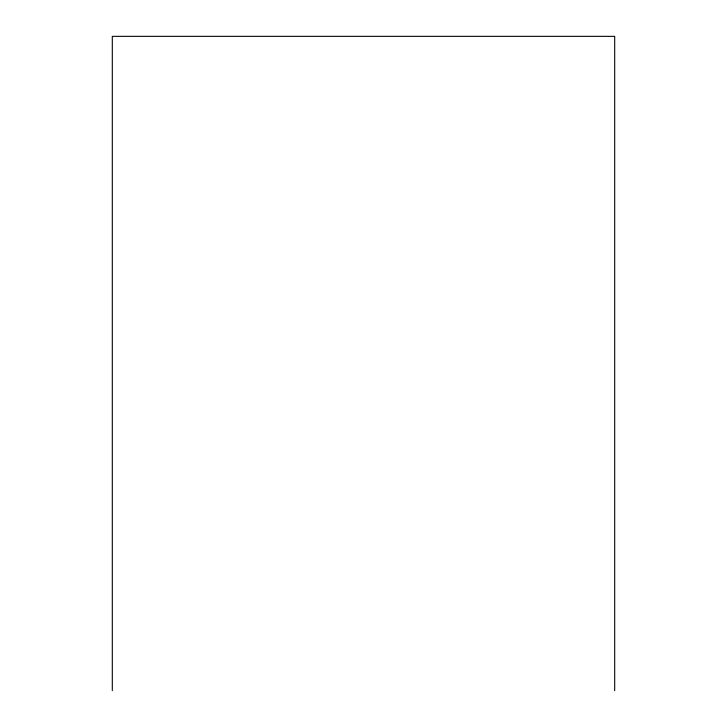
<?xml version="1.0" encoding="UTF-8"?>
<svg xmlns="http://www.w3.org/2000/svg" width="727" height="727" viewBox="0 0 727 727"><rect width="100%" height="100%" fill="white"/><g stroke="black" fill="none" stroke-linecap="round" stroke-linejoin="round"><path stroke-width="1.09" d="M614.688 690.65L614.688 36.35L112.312 36.35L112.312 690.65"/></g></svg>
